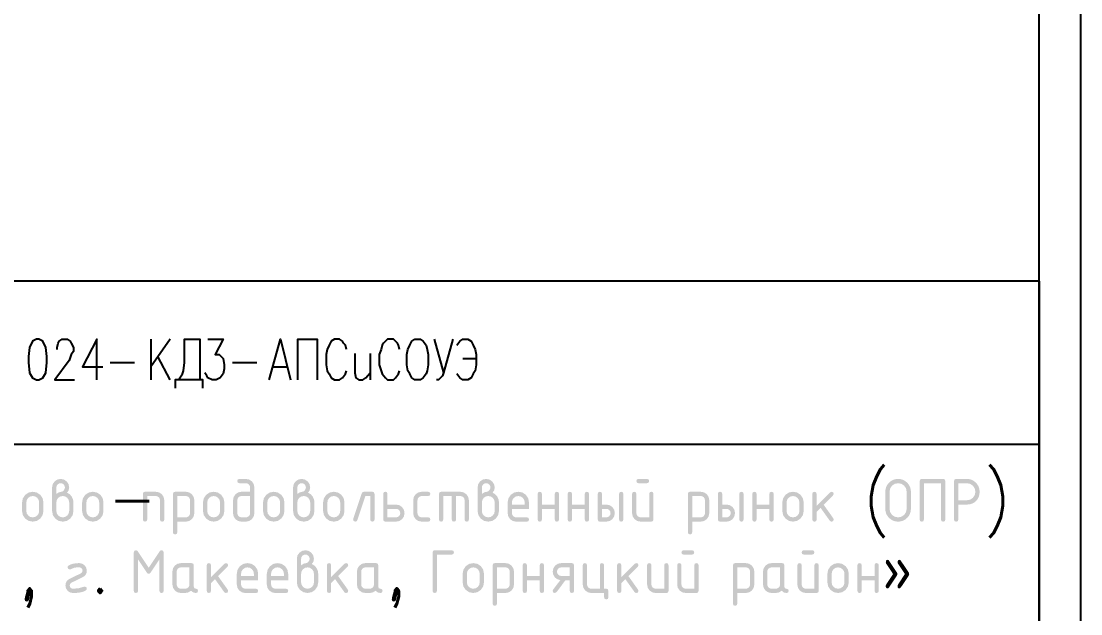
# Model space of a CAD drawing. Header units: millimetres. Extents: x 0 to 420, y 0 to 297.
# Drawn here: x 376.08 to 420.07, y 25.21 to 49.83 of the extents above; entities that cross this region are included whole.
import ezdxf

# ---------------------------------------------------------------- set-up
doc = ezdxf.new("R2010")
doc.units = ezdxf.units.MM
doc.layers.get('0').update_dxf_attribs({"linetype": 'CONTINUOUS'})
doc.styles.get("Standard").update_dxf_attribs({"font": 'STANDARD'})

msp = doc.modelspace()

# ---------------------------------------------------------------- hatches: boundary and pattern name
at = {"true_color": 0x000007}
h = msp.add_hatch(color=0, dxfattribs=at)
h.paths.add_polyline_path([(377.543505, 30.193639), (377.651405, 30.260129), (377.750211, 30.282384), (377.803058, 30.297749), (377.852185, 30.34412), (377.88643, 30.401998), (377.897936, 30.459876), (377.88512, 30.528984), (377.846673, 30.586104), (377.789554, 30.624551), (377.720445, 30.637367), (377.651819, 30.624276), (377.594768, 30.585553), (377.556321, 30.528089), (377.543505, 30.459876)], flags=0)
h.paths.add_polyline_path([(377.986682, 30.246004), (378.096305, 30.179789), (378.18071, 30.083396), (378.234798, 29.966469), (378.252919, 29.839207), (378.252919, 29.484225), (378.220328, 29.313072), (378.122832, 29.170032), (377.979447, 29.073294), (377.809191, 29.041048), (377.638038, 29.073363), (377.494998, 29.170583), (377.39826, 29.313555), (377.366013, 29.484225), (377.366013, 30.459876), (377.391714, 30.597404), (377.469091, 30.711781), (377.583606, 30.788951), (377.720445, 30.814858), (377.857973, 30.788882), (377.97235, 30.71123), (378.04952, 30.596301), (378.075428, 30.459876), (378.053172, 30.339091)], flags=0)
h.paths.add_polyline_path([(378.075428, 29.484225), (378.075428, 29.839207), (378.055997, 29.941251), (377.997706, 30.027172), (377.911717, 30.085738), (377.809191, 30.105444), (377.706251, 30.085738), (377.620675, 30.027172), (377.56266, 29.941251), (377.543505, 29.839207), (377.543505, 29.484225), (377.56266, 29.381285), (377.620675, 29.295709), (377.706251, 29.237694), (377.809191, 29.218539), (377.911717, 29.237969), (377.997706, 29.29626), (378.055997, 29.382181)], flags=0)
h = msp.add_hatch(color=0, dxfattribs=at)
h.paths.add_polyline_path([(385.764178, 30.459876), (385.764178, 29.39603), (385.738202, 29.25802), (385.66055, 29.143574), (385.545621, 29.066679), (385.409195, 29.041048), (385.231704, 29.041048), (385.094176, 29.066748), (384.979799, 29.144125), (384.902904, 29.258709), (384.877273, 29.39603), (384.877273, 29.927953), (384.902973, 30.065206), (384.98035, 30.179307), (385.094865, 30.256477), (385.231704, 30.282384), (385.586687, 30.282384), (385.586687, 30.459876), (385.573871, 30.528984), (385.535424, 30.586104), (385.478304, 30.624551), (385.409195, 30.637367), (385.142958, 30.637367), (385.076744, 30.659416), (385.054764, 30.726113), (385.076744, 30.792603), (385.142958, 30.814858), (385.409195, 30.814858), (385.546724, 30.788882), (385.661101, 30.71123), (385.738271, 30.596301)], flags=0)
h.paths.add_polyline_path([(385.586687, 29.39603), (385.586687, 30.105444), (385.231704, 30.105444), (385.163078, 30.092353), (385.106027, 30.05363), (385.06758, 29.996166), (385.054764, 29.927953), (385.054764, 29.39603), (385.067718, 29.3283), (385.107129, 29.270904), (385.164249, 29.231492), (385.231704, 29.218539), (385.409195, 29.218539), (385.477408, 29.231355), (385.534873, 29.269802), (385.573595, 29.327128)], flags=0)
h = msp.add_hatch(color=0, dxfattribs=at)
h.paths.add_polyline_path([(387.548337, 30.193639), (387.656238, 30.260129), (387.755043, 30.282384), (387.807891, 30.297749), (387.857018, 30.34412), (387.891262, 30.401998), (387.902769, 30.459876), (387.889953, 30.528984), (387.851506, 30.586104), (387.794386, 30.624551), (387.725277, 30.637367), (387.656651, 30.624276), (387.5996, 30.585553), (387.561153, 30.528089), (387.548337, 30.459876)], flags=0)
h.paths.add_polyline_path([(387.991514, 30.246004), (388.101137, 30.179789), (388.185542, 30.083396), (388.23963, 29.966469), (388.257751, 29.839207), (388.257751, 29.484225), (388.225161, 29.313072), (388.127665, 29.170032), (387.98428, 29.073294), (387.814023, 29.041048), (387.642871, 29.073363), (387.49983, 29.170583), (387.403092, 29.313555), (387.370846, 29.484225), (387.370846, 30.459876), (387.396546, 30.597404), (387.473923, 30.711781), (387.588438, 30.788951), (387.725277, 30.814858), (387.862806, 30.788882), (387.977183, 30.71123), (388.054353, 30.596301), (388.08026, 30.459876), (388.058005, 30.339091)], flags=0)
h.paths.add_polyline_path([(388.08026, 29.484225), (388.08026, 29.839207), (388.06083, 29.941251), (388.002539, 30.027172), (387.916549, 30.085738), (387.814023, 30.105444), (387.711084, 30.085738), (387.625507, 30.027172), (387.567492, 29.941251), (387.548337, 29.839207), (387.548337, 29.484225), (387.567492, 29.381285), (387.625507, 29.295709), (387.711084, 29.237694), (387.814023, 29.218539), (387.916549, 29.237969), (388.002539, 29.29626), (388.06083, 29.382181)], flags=0)
h = msp.add_hatch(color=0, dxfattribs=at)
h.paths.add_polyline_path([(395.208749, 30.193639), (395.31665, 30.260129), (395.415455, 30.282384), (395.468303, 30.297749), (395.51743, 30.34412), (395.551674, 30.401998), (395.563181, 30.459876), (395.550365, 30.528984), (395.511918, 30.586104), (395.454798, 30.624551), (395.385689, 30.637367), (395.317063, 30.624276), (395.260012, 30.585553), (395.221565, 30.528089), (395.208749, 30.459876)], flags=0)
h.paths.add_polyline_path([(395.651926, 30.246004), (395.761549, 30.179789), (395.845954, 30.083396), (395.900042, 29.966469), (395.918163, 29.839207), (395.918163, 29.484225), (395.885573, 29.313072), (395.788076, 29.170032), (395.644692, 29.073294), (395.474435, 29.041048), (395.303283, 29.073363), (395.160242, 29.170583), (395.063504, 29.313555), (395.031258, 29.484225), (395.031258, 30.459876), (395.056958, 30.597404), (395.134335, 30.711781), (395.24885, 30.788951), (395.385689, 30.814858), (395.523218, 30.788882), (395.637595, 30.71123), (395.714765, 30.596301), (395.740672, 30.459876), (395.718417, 30.339091)], flags=0)
h.paths.add_polyline_path([(395.740672, 29.484225), (395.740672, 29.839207), (395.721242, 29.941251), (395.662951, 30.027172), (395.576961, 30.085738), (395.474435, 30.105444), (395.371496, 30.085738), (395.285919, 30.027172), (395.227904, 29.941251), (395.208749, 29.839207), (395.208749, 29.484225), (395.227904, 29.381285), (395.285919, 29.295709), (395.371496, 29.237694), (395.474435, 29.218539), (395.576961, 29.237969), (395.662951, 29.29626), (395.721242, 29.382181)], flags=0)
h = msp.add_hatch(color=0, dxfattribs=at)
h.paths.add_polyline_path([(402.331789, 30.193639), (402.331789, 29.129793), (402.309533, 29.063096), (402.243043, 29.041048), (401.799315, 29.041048), (401.661786, 29.066679), (401.547409, 29.143574), (401.470515, 29.25802), (401.444883, 29.39603), (401.444883, 30.193639), (401.466932, 30.260129), (401.533629, 30.282384), (401.600119, 30.260129), (401.622374, 30.193639), (401.622374, 29.39603), (401.635328, 29.3283), (401.67474, 29.270904), (401.73186, 29.231492), (401.799315, 29.218539), (402.154297, 29.218539), (402.154297, 30.193639), (402.176346, 30.260129), (402.243043, 30.282384), (402.309533, 30.260129)], flags=0)
h.paths.add_polyline_path([(402.063898, 30.637367), (401.710569, 30.637367), (401.644354, 30.659416), (401.622374, 30.726113), (401.644354, 30.792603), (401.710569, 30.814858), (402.063898, 30.814858), (402.130388, 30.792603), (402.152644, 30.726113), (402.130388, 30.659416)], flags=0)
h = msp.add_hatch(color=0, dxfattribs=at)
h.paths.add_polyline_path([(412.84374, 29.57297), (412.84374, 30.282384), (412.817833, 30.419913), (412.740662, 30.53429), (412.626285, 30.61146), (412.488757, 30.637367), (412.351022, 30.61146), (412.236852, 30.53429), (412.159957, 30.419913), (412.134326, 30.282384), (412.134326, 29.57297), (412.159957, 29.435442), (412.236852, 29.321065), (412.351022, 29.24417), (412.488757, 29.218539), (412.626285, 29.24417), (412.740662, 29.321065), (412.817833, 29.435442)], flags=0)
h.paths.add_polyline_path([(413.02068, 29.57297), (413.010879, 29.466947), (412.981544, 29.368883), (412.932778, 29.27888), (412.864686, 29.197041), (412.782848, 29.128717), (412.692845, 29.079977), (412.59478, 29.050771), (412.488757, 29.041048), (412.382416, 29.050771), (412.284187, 29.079977), (412.194124, 29.128717), (412.112277, 29.197041), (412.044271, 29.27888), (411.995695, 29.368883), (411.96655, 29.466947), (411.956834, 29.57297), (411.956834, 30.282384), (411.96655, 30.388416), (411.995695, 30.486541), (412.044271, 30.576707), (412.112277, 30.658864), (412.194124, 30.726957), (412.284187, 30.775722), (412.382416, 30.805057), (412.488757, 30.814858), (412.595331, 30.805143), (412.693534, 30.775998), (412.783468, 30.727422), (412.865237, 30.659416), (412.933243, 30.57756), (412.981819, 30.487436), (413.010965, 30.389045), (413.02068, 30.282384)], flags=0)
for points in [[(413.472059, 30.814858), (414.358413, 30.814858), (414.424903, 30.792603), (414.447159, 30.726113), (414.447159, 29.129793), (414.424903, 29.063096), (414.358413, 29.041048), (414.292198, 29.063096), (414.270218, 29.129793), (414.270218, 30.637367), (413.560804, 30.637367), (413.560804, 29.129793), (413.538549, 29.063096), (413.472059, 29.041048), (413.405362, 29.063096), (413.383313, 29.129793), (413.383313, 30.726113), (413.405362, 30.792603)], [(381.136913, 29.129793), (381.136913, 30.193639), (381.158961, 30.260129), (381.225658, 30.282384), (381.668836, 30.282384), (381.805261, 30.256408), (381.92019, 30.178756), (381.997842, 30.06431), (382.023818, 29.927953), (382.023818, 29.129793), (382.001563, 29.063096), (381.935072, 29.041048), (381.868375, 29.063096), (381.846327, 29.129793), (381.846327, 29.927953), (381.833511, 29.996855), (381.795064, 30.054181), (381.737944, 30.092628), (381.668836, 30.105444), (381.314404, 30.105444), (381.314404, 29.129793), (381.292149, 29.063096), (381.225658, 29.041048), (381.158961, 29.063096)], [(390.307596, 30.282384), (390.662579, 30.282384), (390.729069, 30.260129), (390.751325, 30.193639), (390.751325, 29.129793), (390.729069, 29.063096), (390.662579, 29.041048), (390.595882, 29.063096), (390.573833, 29.129793), (390.573833, 30.105444), (390.370986, 30.105444), (390.036398, 29.101681), (390.005324, 29.056068), (389.953165, 29.041048), (389.886468, 29.063441), (389.864419, 29.130896), (389.868278, 29.157905), (390.218851, 30.210175), (390.253095, 30.264263)], [(392.535484, 29.927953), (392.535484, 29.39603), (392.548437, 29.3283), (392.587849, 29.270904), (392.644969, 29.231492), (392.712424, 29.218539), (392.978661, 29.218539), (393.045151, 29.196284), (393.067407, 29.129793), (393.045151, 29.063096), (392.978661, 29.041048), (392.712424, 29.041048), (392.574896, 29.066679), (392.460519, 29.143574), (392.383624, 29.25802), (392.357993, 29.39603), (392.357993, 29.927953), (392.383624, 30.065206), (392.460519, 30.179307), (392.574896, 30.256477), (392.712424, 30.282384), (392.978661, 30.282384), (393.045151, 30.260129), (393.067407, 30.193639), (393.045151, 30.127424), (392.978661, 30.105444), (392.712424, 30.105444), (392.643798, 30.092353), (392.586747, 30.05363), (392.5483, 29.996166)], [(393.516597, 30.282384), (394.314757, 30.282384), (394.451114, 30.256408), (394.56556, 30.178756), (394.643212, 30.06431), (394.669188, 29.927953), (394.669188, 29.129793), (394.646933, 29.063096), (394.580443, 29.041048), (394.513746, 29.063096), (394.491697, 29.129793), (394.491697, 29.927953), (394.478881, 29.996855), (394.440434, 30.054181), (394.383383, 30.092628), (394.314757, 30.105444), (394.137266, 30.105444), (394.137266, 29.129793), (394.11501, 29.063096), (394.04852, 29.041048), (393.981823, 29.063096), (393.959774, 29.129793), (393.959774, 30.105444), (393.605343, 30.105444), (393.605343, 29.129793), (393.583088, 29.063096), (393.516597, 29.041048), (393.4499, 29.063096), (393.427852, 29.129793), (393.427852, 30.193639), (393.4499, 30.260129)], [(397.702322, 29.57297), (397.702322, 29.129793), (397.680067, 29.063096), (397.613577, 29.041048), (397.54688, 29.063096), (397.524831, 29.129793), (397.524831, 30.193639), (397.54688, 30.260129), (397.613577, 30.282384), (397.680067, 30.260129), (397.702322, 30.193639), (397.702322, 29.750462), (398.234245, 29.750462), (398.234245, 30.193639), (398.256294, 30.260129), (398.322991, 30.282384), (398.389481, 30.260129), (398.411737, 30.193639), (398.411737, 29.129793), (398.389481, 29.063096), (398.322991, 29.041048), (398.256294, 29.063096), (398.234245, 29.129793), (398.234245, 29.57297)], [(398.949109, 29.57297), (398.949109, 29.129793), (398.926854, 29.063096), (398.860363, 29.041048), (398.793666, 29.063096), (398.771618, 29.129793), (398.771618, 30.193639), (398.793666, 30.260129), (398.860363, 30.282384), (398.926854, 30.260129), (398.949109, 30.193639), (398.949109, 29.750462), (399.481032, 29.750462), (399.481032, 30.193639), (399.50308, 30.260129), (399.569778, 30.282384), (399.636268, 30.260129), (399.658523, 30.193639), (399.658523, 29.129793), (399.636268, 29.063096), (399.569778, 29.041048), (399.50308, 29.063096), (399.481032, 29.129793), (399.481032, 29.57297)], [(406.612286, 29.57297), (406.612286, 29.129793), (406.59003, 29.063096), (406.52354, 29.041048), (406.456843, 29.063096), (406.434794, 29.129793), (406.434794, 30.193639), (406.456843, 30.260129), (406.52354, 30.282384), (406.59003, 30.260129), (406.612286, 30.193639), (406.612286, 29.750462), (407.144208, 29.750462), (407.144208, 30.193639), (407.166257, 30.260129), (407.232954, 30.282384), (407.299444, 30.260129), (407.3217, 30.193639), (407.3217, 29.129793), (407.299444, 29.063096), (407.232954, 29.041048), (407.166257, 29.063096), (407.144208, 29.129793), (407.144208, 29.57297)], [(409.105859, 29.699199), (409.663137, 30.257028), (409.726527, 30.282384), (409.793018, 30.260129), (409.815273, 30.193639), (409.788263, 30.131903), (409.398554, 29.742193), (409.797634, 29.181056), (409.815273, 29.12814), (409.793018, 29.062683), (409.726527, 29.041048), (409.684221, 29.05028), (409.652664, 29.07853), (409.270672, 29.614863), (409.105859, 29.449498), (409.105859, 29.129793), (409.083603, 29.063096), (409.017113, 29.041048), (408.950416, 29.063096), (408.928367, 29.129793), (408.928367, 30.193639), (408.950416, 30.260129), (409.017113, 30.282384), (409.083603, 30.260129), (409.105859, 30.193639)], [(381.909704, 27.851398), (381.976194, 27.829143), (381.99845, 27.762652), (381.99845, 26.166333), (381.976194, 26.099636), (381.909704, 26.077587), (381.843007, 26.099636), (381.820958, 26.166333), (381.820958, 27.471059), (381.459912, 26.929215), (381.42112, 26.889045), (381.377781, 26.875747), (381.333477, 26.889045), (381.294548, 26.929215), (380.934604, 27.471059), (380.934604, 26.166333), (380.912349, 26.099636), (380.845858, 26.077587), (380.779161, 26.099636), (380.757113, 26.166333), (380.757113, 27.762652), (380.779161, 27.829143), (380.845858, 27.851398), (380.889267, 27.840236), (380.92358, 27.80675), (381.377781, 27.125447), (381.834739, 27.812262), (381.86602, 27.841545)], [(393.340012, 27.673907), (393.340012, 26.166333), (393.317757, 26.099636), (393.251267, 26.077587), (393.18457, 26.099636), (393.162521, 26.166333), (393.162521, 27.762652), (393.18457, 27.829143), (393.251267, 27.851398), (393.960681, 27.851398), (394.027171, 27.829143), (394.049426, 27.762652), (394.027171, 27.695955), (393.960681, 27.673907)], [(378.718822, 26.343824), (378.785312, 26.321569), (378.807567, 26.255079), (378.79489, 26.209603), (378.757407, 26.175704), (378.660582, 26.1327), (378.540504, 26.102047), (378.397274, 26.083694), (378.230996, 26.077587), (378.11152, 26.100049), (378.011061, 26.167987), (377.943124, 26.268446), (377.920662, 26.387921), (377.931729, 26.478665), (377.964966, 26.555766), (378.020423, 26.619225), (378.098153, 26.669041), (378.557316, 26.89063), (378.611886, 26.937414), (378.630076, 27.00859), (378.620223, 27.059439), (378.59094, 27.102848), (378.547532, 27.132131), (378.496682, 27.141984), (378.364666, 27.137092), (378.272337, 27.122691), (378.139495, 27.063711), (378.098153, 27.053238), (378.035866, 27.079697), (378.009408, 27.141984), (378.021052, 27.185392), (378.056261, 27.219705), (378.14213, 27.263113), (378.244225, 27.294119), (378.362444, 27.312723), (378.496682, 27.318924), (378.616158, 27.296186), (378.716617, 27.227974), (378.78483, 27.12779), (378.807567, 27.00859), (378.796319, 26.917932), (378.762643, 26.84102), (378.706643, 26.777751), (378.628423, 26.728021), (378.173119, 26.508638), (378.116826, 26.460268), (378.098153, 26.387921), (378.107731, 26.336658), (378.136738, 26.293664), (378.179733, 26.264656), (378.230996, 26.255079), (378.474013, 26.275405), (378.685198, 26.336658)], [(383.964489, 26.735738), (384.521768, 27.293568), (384.585158, 27.318924), (384.651648, 27.296669), (384.673903, 27.230178), (384.646894, 27.168442), (384.257184, 26.778733), (384.656264, 26.217596), (384.673903, 26.164679), (384.651648, 26.099222), (384.585158, 26.077587), (384.542852, 26.08682), (384.511295, 26.11507), (384.129302, 26.651402), (383.964489, 26.486038), (383.964489, 26.166333), (383.942234, 26.099636), (383.875743, 26.077587), (383.809046, 26.099636), (383.786998, 26.166333), (383.786998, 27.230178), (383.809046, 27.296669), (383.875743, 27.318924), (383.942234, 27.296669), (383.964489, 27.230178)], [(388.951636, 26.735738), (389.508914, 27.293568), (389.572304, 27.318924), (389.638794, 27.296669), (389.66105, 27.230178), (389.63404, 27.168442), (389.244331, 26.778733), (389.643411, 26.217596), (389.66105, 26.164679), (389.638794, 26.099222), (389.572304, 26.077587), (389.529998, 26.08682), (389.498441, 26.11507), (389.116449, 26.651402), (388.951636, 26.486038), (388.951636, 26.166333), (388.92938, 26.099636), (388.86289, 26.077587), (388.796193, 26.099636), (388.774144, 26.166333), (388.774144, 27.230178), (388.796193, 27.296669), (388.86289, 27.318924), (388.92938, 27.296669), (388.951636, 27.230178)], [(397.080372, 26.60951), (397.080372, 26.166333), (397.058117, 26.099636), (396.991627, 26.077587), (396.924929, 26.099636), (396.902881, 26.166333), (396.902881, 27.230178), (396.924929, 27.296669), (396.991627, 27.318924), (397.058117, 27.296669), (397.080372, 27.230178), (397.080372, 26.787001), (397.612295, 26.787001), (397.612295, 27.230178), (397.634344, 27.296669), (397.701041, 27.318924), (397.767531, 27.296669), (397.789786, 27.230178), (397.789786, 26.166333), (397.767531, 26.099636), (397.701041, 26.077587), (397.634344, 26.099636), (397.612295, 26.166333), (397.612295, 26.60951)], [(400.371554, 26.255079), (400.438044, 26.232823), (400.4603, 26.166333), (400.4603, 25.900096), (400.438044, 25.833606), (400.371554, 25.81135), (400.305339, 25.833606), (400.28336, 25.900096), (400.28336, 26.077587), (399.750886, 26.077587), (399.613357, 26.103288), (399.49898, 26.180664), (399.422086, 26.295248), (399.396454, 26.43257), (399.396454, 27.230178), (399.418503, 27.296669), (399.4852, 27.318924), (399.55169, 27.296669), (399.573945, 27.230178), (399.573945, 26.43257), (399.586899, 26.364839), (399.626311, 26.307444), (399.683431, 26.268032), (399.750886, 26.255079), (400.105868, 26.255079), (400.105868, 27.230178), (400.127917, 27.296669), (400.194614, 27.318924), (400.261104, 27.296669), (400.28336, 27.230178), (400.28336, 26.255079)], [(401.000424, 26.735738), (401.557703, 27.293568), (401.621093, 27.318924), (401.687583, 27.296669), (401.709838, 27.230178), (401.682829, 27.168442), (401.293119, 26.778733), (401.692199, 26.217596), (401.709838, 26.164679), (401.687583, 26.099222), (401.621093, 26.077587), (401.578787, 26.08682), (401.54723, 26.11507), (401.165238, 26.651402), (401.000424, 26.486038), (401.000424, 26.166333), (400.978169, 26.099636), (400.911679, 26.077587), (400.844981, 26.099636), (400.822933, 26.166333), (400.822933, 27.230178), (400.844981, 27.296669), (400.911679, 27.318924), (400.978169, 27.296669), (401.000424, 27.230178)], [(402.956625, 27.230178), (402.956625, 26.166333), (402.93437, 26.099636), (402.867879, 26.077587), (402.424151, 26.077587), (402.286623, 26.103219), (402.172246, 26.180113), (402.095351, 26.294559), (402.069719, 26.43257), (402.069719, 27.230178), (402.091768, 27.296669), (402.158465, 27.318924), (402.224955, 27.296669), (402.247211, 27.230178), (402.247211, 26.43257), (402.260164, 26.364839), (402.299576, 26.307444), (402.356696, 26.268032), (402.424151, 26.255079), (402.779134, 26.255079), (402.779134, 27.230178), (402.801182, 27.296669), (402.867879, 27.318924), (402.93437, 27.296669)], [(410.977482, 26.60951), (410.977482, 26.166333), (410.955226, 26.099636), (410.888736, 26.077587), (410.822039, 26.099636), (410.79999, 26.166333), (410.79999, 27.230178), (410.822039, 27.296669), (410.888736, 27.318924), (410.955226, 27.296669), (410.977482, 27.230178), (410.977482, 26.787001), (411.509405, 26.787001), (411.509405, 27.230178), (411.531453, 27.296669), (411.59815, 27.318924), (411.664641, 27.296669), (411.686896, 27.230178), (411.686896, 26.166333), (411.664641, 26.099636), (411.59815, 26.077587), (411.531453, 26.099636), (411.509405, 26.166333), (411.509405, 26.60951)], [(376.403519, 26.255079), (376.469527, 26.233168), (376.491713, 26.167435), (376.486029, 26.139211), (376.468976, 26.066907), (376.440554, 25.950472), (376.400763, 25.789853), (376.370997, 25.739486), (376.314773, 25.722605), (376.248076, 25.74486), (376.226027, 25.81135), (376.231721, 25.857773), (376.248834, 25.935925), (376.27742, 26.04591), (376.317529, 26.18783), (376.348122, 26.238198)], [(391.645378, 26.255079), (391.711386, 26.233168), (391.733572, 26.167435), (391.727888, 26.139211), (391.710834, 26.066907), (391.682412, 25.950472), (391.642622, 25.789853), (391.612856, 25.739486), (391.556632, 25.722605), (391.489935, 25.74486), (391.467886, 25.81135), (391.473579, 25.857773), (391.490693, 25.935925), (391.519279, 26.04591), (391.559388, 26.18783), (391.589981, 26.238198)]]:
    msp.add_hatch(color=0, dxfattribs=at).paths.add_polyline_path(points, flags=0)
h = msp.add_hatch(color=0, dxfattribs=at)
h.paths.add_polyline_path([(414.898537, 30.814858), (415.341715, 30.814858), (415.448289, 30.805143), (415.546491, 30.775998), (415.636425, 30.727422), (415.718195, 30.659416), (415.786201, 30.57756), (415.834777, 30.487436), (415.863922, 30.389045), (415.873637, 30.282384), (415.864353, 30.169644), (415.836568, 30.067962), (415.790387, 29.977442), (415.725912, 29.898187), (415.646425, 29.83348), (415.555931, 29.787324), (415.454378, 29.759669), (415.341715, 29.750462), (414.987283, 29.750462), (414.987283, 29.129793), (414.965028, 29.063096), (414.898537, 29.041048), (414.83184, 29.063096), (414.809792, 29.129793), (414.809792, 30.726113), (414.83184, 30.792603)], flags=0)
h.paths.add_polyline_path([(414.987283, 30.637367), (414.987283, 29.927953), (415.341715, 29.927953), (415.479243, 29.953584), (415.59362, 30.030479), (415.67079, 30.144856), (415.696697, 30.282384), (415.67079, 30.419913), (415.59362, 30.53429), (415.479243, 30.61146), (415.341715, 30.637367)], flags=0)
h = msp.add_hatch(color=0, dxfattribs=at)
h.paths.add_polyline_path([(376.119227, 29.484225), (376.119227, 29.839207), (376.151542, 30.009464), (376.248762, 30.152849), (376.391734, 30.249863), (376.562404, 30.282384), (376.734521, 30.250207), (376.877699, 30.153951), (376.973955, 30.011255), (377.006132, 29.839207), (377.006132, 29.484225), (376.973542, 29.313555), (376.876045, 29.170583), (376.732661, 29.073363), (376.562404, 29.041048), (376.391734, 29.073363), (376.248762, 29.170583), (376.151542, 29.313555)], flags=0)
h.paths.add_polyline_path([(376.828641, 29.484225), (376.828641, 29.839207), (376.808935, 29.941251), (376.750368, 30.027172), (376.664448, 30.085738), (376.562404, 30.105444), (376.460154, 30.085738), (376.37444, 30.027172), (376.316149, 29.941251), (376.296718, 29.839207), (376.296718, 29.484225), (376.315873, 29.381285), (376.373888, 29.295709), (376.459464, 29.237694), (376.562404, 29.218539), (376.664448, 29.237969), (376.750368, 29.29626), (376.808935, 29.382181)], flags=0)
h = msp.add_hatch(color=0, dxfattribs=at)
h.paths.add_polyline_path([(378.6128, 29.484225), (378.6128, 29.839207), (378.645115, 30.009464), (378.742336, 30.152849), (378.885307, 30.249863), (379.055977, 30.282384), (379.228094, 30.250207), (379.371272, 30.153951), (379.467528, 30.011255), (379.499706, 29.839207), (379.499706, 29.484225), (379.467115, 29.313555), (379.369619, 29.170583), (379.226234, 29.073363), (379.055977, 29.041048), (378.885307, 29.073363), (378.742336, 29.170583), (378.645115, 29.313555)], flags=0)
h.paths.add_polyline_path([(379.322214, 29.484225), (379.322214, 29.839207), (379.302508, 29.941251), (379.243942, 30.027172), (379.158021, 30.085738), (379.055977, 30.105444), (378.953727, 30.085738), (378.868013, 30.027172), (378.809722, 29.941251), (378.790291, 29.839207), (378.790291, 29.484225), (378.809446, 29.381285), (378.867462, 29.295709), (378.953038, 29.237694), (379.055977, 29.218539), (379.158021, 29.237969), (379.243942, 29.29626), (379.302508, 29.382181)], flags=0)
h = msp.add_hatch(color=0, dxfattribs=at)
h.paths.add_polyline_path([(382.383699, 30.193639), (382.405748, 30.260129), (382.472445, 30.282384), (382.915622, 30.282384), (383.05315, 30.256477), (383.167528, 30.179307), (383.244698, 30.065206), (383.270605, 29.927953), (383.270605, 29.39603), (383.244698, 29.258709), (383.167528, 29.144125), (383.05315, 29.066748), (382.915622, 29.041048), (382.561191, 29.041048), (382.561191, 28.59787), (382.538935, 28.53138), (382.472445, 28.509125), (382.405748, 28.53138), (382.383699, 28.59787)], flags=0)
h.paths.add_polyline_path([(382.561191, 30.105444), (382.561191, 29.218539), (382.915622, 29.218539), (382.983835, 29.231355), (383.041299, 29.269802), (383.080022, 29.327128), (383.093113, 29.39603), (383.093113, 29.927953), (383.080298, 29.996855), (383.04185, 30.054181), (382.984731, 30.092628), (382.915622, 30.105444)], flags=0)
h = msp.add_hatch(color=0, dxfattribs=at)
h.paths.add_polyline_path([(383.630486, 29.484225), (383.630486, 29.839207), (383.662801, 30.009464), (383.760022, 30.152849), (383.902993, 30.249863), (384.073663, 30.282384), (384.24578, 30.250207), (384.388958, 30.153951), (384.485214, 30.011255), (384.517391, 29.839207), (384.517391, 29.484225), (384.484801, 29.313555), (384.387305, 29.170583), (384.24392, 29.073363), (384.073663, 29.041048), (383.902993, 29.073363), (383.760022, 29.170583), (383.662801, 29.313555)], flags=0)
h.paths.add_polyline_path([(384.3399, 29.484225), (384.3399, 29.839207), (384.320194, 29.941251), (384.261628, 30.027172), (384.175707, 30.085738), (384.073663, 30.105444), (383.971413, 30.085738), (383.885699, 30.027172), (383.827408, 29.941251), (383.807977, 29.839207), (383.807977, 29.484225), (383.827132, 29.381285), (383.885148, 29.295709), (383.970724, 29.237694), (384.073663, 29.218539), (384.175707, 29.237969), (384.261628, 29.29626), (384.320194, 29.382181)], flags=0)
h = msp.add_hatch(color=0, dxfattribs=at)
h.paths.add_polyline_path([(386.124059, 29.484225), (386.124059, 29.839207), (386.156374, 30.009464), (386.253595, 30.152849), (386.396566, 30.249863), (386.567236, 30.282384), (386.739353, 30.250207), (386.882532, 30.153951), (386.978788, 30.011255), (387.010965, 29.839207), (387.010965, 29.484225), (386.978374, 29.313555), (386.880878, 29.170583), (386.737493, 29.073363), (386.567236, 29.041048), (386.396566, 29.073363), (386.253595, 29.170583), (386.156374, 29.313555)], flags=0)
h.paths.add_polyline_path([(386.833473, 29.484225), (386.833473, 29.839207), (386.813767, 29.941251), (386.755201, 30.027172), (386.66928, 30.085738), (386.567236, 30.105444), (386.464986, 30.085738), (386.379272, 30.027172), (386.320981, 29.941251), (386.301551, 29.839207), (386.301551, 29.484225), (386.320705, 29.381285), (386.378721, 29.295709), (386.464297, 29.237694), (386.567236, 29.218539), (386.66928, 29.237969), (386.755201, 29.29626), (386.813767, 29.382181)], flags=0)
h = msp.add_hatch(color=0, dxfattribs=at)
h.paths.add_polyline_path([(388.617633, 29.484225), (388.617633, 29.839207), (388.649948, 30.009464), (388.747168, 30.152849), (388.89014, 30.249863), (389.06081, 30.282384), (389.232927, 30.250207), (389.376105, 30.153951), (389.472361, 30.011255), (389.504538, 29.839207), (389.504538, 29.484225), (389.471947, 29.313555), (389.374451, 29.170583), (389.231066, 29.073363), (389.06081, 29.041048), (388.89014, 29.073363), (388.747168, 29.170583), (388.649948, 29.313555)], flags=0)
h.paths.add_polyline_path([(389.327047, 29.484225), (389.327047, 29.839207), (389.307341, 29.941251), (389.248774, 30.027172), (389.162853, 30.085738), (389.06081, 30.105444), (388.958559, 30.085738), (388.872845, 30.027172), (388.814554, 29.941251), (388.795124, 29.839207), (388.795124, 29.484225), (388.814279, 29.381285), (388.872294, 29.295709), (388.95787, 29.237694), (389.06081, 29.218539), (389.162853, 29.237969), (389.248774, 29.29626), (389.307341, 29.382181)], flags=0)
h = msp.add_hatch(color=0, dxfattribs=at)
h.paths.add_polyline_path([(391.998111, 29.39603), (391.972204, 29.25802), (391.895034, 29.143574), (391.780657, 29.066679), (391.643129, 29.041048), (391.199952, 29.041048), (391.133254, 29.063096), (391.111206, 29.129793), (391.111206, 30.193639), (391.133254, 30.260129), (391.199952, 30.282384), (391.266442, 30.260129), (391.288697, 30.193639), (391.288697, 29.750462), (391.643129, 29.750462), (391.780657, 29.724486), (391.895034, 29.646833), (391.972204, 29.532387)], flags=0)
h.paths.add_polyline_path([(391.82062, 29.39603), (391.807804, 29.464656), (391.769357, 29.521707), (391.712237, 29.560155), (391.643129, 29.57297), (391.288697, 29.57297), (391.288697, 29.218539), (391.643129, 29.218539), (391.711342, 29.231355), (391.768806, 29.269802), (391.807529, 29.327128)], flags=0)
h = msp.add_hatch(color=0, dxfattribs=at)
h.paths.add_polyline_path([(396.721222, 30.105444), (396.618971, 30.085738), (396.533257, 30.027172), (396.474966, 29.941251), (396.455536, 29.839207), (396.455536, 29.750462), (396.987459, 29.750462), (396.987459, 29.839207), (396.967753, 29.941251), (396.909186, 30.027172), (396.823265, 30.085738)], flags=0)
h.paths.add_polyline_path([(396.455536, 29.57297), (396.455536, 29.39603), (396.468489, 29.3283), (396.507901, 29.270904), (396.565021, 29.231492), (396.632476, 29.218539), (397.076204, 29.218539), (397.142695, 29.196284), (397.16495, 29.129793), (397.142695, 29.063096), (397.076204, 29.041048), (396.632476, 29.041048), (396.494948, 29.066679), (396.380571, 29.143574), (396.303676, 29.25802), (396.278045, 29.39603), (396.278045, 29.839207), (396.31036, 30.009464), (396.40758, 30.152849), (396.550552, 30.249863), (396.721222, 30.282384), (396.893339, 30.250207), (397.036517, 30.153951), (397.132773, 30.011255), (397.16495, 29.839207), (397.16495, 29.57297)], flags=0)
h = msp.add_hatch(color=0, dxfattribs=at)
h.paths.add_polyline_path([(400.727819, 29.39603), (400.701911, 29.25802), (400.624741, 29.143574), (400.510364, 29.066679), (400.372836, 29.041048), (400.10715, 29.041048), (400.040453, 29.063096), (400.018404, 29.129793), (400.018404, 30.193639), (400.040453, 30.260129), (400.10715, 30.282384), (400.17364, 30.260129), (400.195896, 30.193639), (400.195896, 29.750462), (400.372836, 29.750462), (400.510364, 29.724554), (400.624741, 29.647384), (400.701911, 29.533283)], flags=0)
h.paths.add_polyline_path([(400.550327, 29.39603), (400.537511, 29.464656), (400.499064, 29.521707), (400.441944, 29.560155), (400.372836, 29.57297), (400.195896, 29.57297), (400.195896, 29.218539), (400.372836, 29.218539), (400.441049, 29.231355), (400.498513, 29.269802), (400.537236, 29.327128)], flags=0)
h.paths.add_polyline_path([(400.90531, 30.193639), (400.92729, 30.260129), (400.993504, 30.282384), (401.059995, 30.260129), (401.08225, 30.193639), (401.08225, 29.129793), (401.059995, 29.063096), (400.993504, 29.041048), (400.92729, 29.063096), (400.90531, 29.129793)], flags=0)
h = msp.add_hatch(color=0, dxfattribs=at)
h.paths.add_polyline_path([(403.761529, 30.193639), (403.783577, 30.260129), (403.850275, 30.282384), (404.293452, 30.282384), (404.43098, 30.256477), (404.545357, 30.179307), (404.622527, 30.065206), (404.648434, 29.927953), (404.648434, 29.39603), (404.622527, 29.258709), (404.545357, 29.144125), (404.43098, 29.066748), (404.293452, 29.041048), (403.93902, 29.041048), (403.93902, 28.59787), (403.916765, 28.53138), (403.850275, 28.509125), (403.783577, 28.53138), (403.761529, 28.59787)], flags=0)
h.paths.add_polyline_path([(403.93902, 30.105444), (403.93902, 29.218539), (404.293452, 29.218539), (404.361664, 29.231355), (404.419129, 29.269802), (404.457852, 29.327128), (404.470943, 29.39603), (404.470943, 29.927953), (404.458127, 29.996855), (404.41968, 30.054181), (404.36256, 30.092628), (404.293452, 30.105444)], flags=0)
h = msp.add_hatch(color=0, dxfattribs=at)
h.paths.add_polyline_path([(405.71773, 29.39603), (405.691822, 29.25802), (405.614652, 29.143574), (405.500275, 29.066679), (405.362747, 29.041048), (405.097061, 29.041048), (405.030364, 29.063096), (405.008315, 29.129793), (405.008315, 30.193639), (405.030364, 30.260129), (405.097061, 30.282384), (405.163551, 30.260129), (405.185807, 30.193639), (405.185807, 29.750462), (405.362747, 29.750462), (405.500275, 29.724554), (405.614652, 29.647384), (405.691822, 29.533283)], flags=0)
h.paths.add_polyline_path([(405.540238, 29.39603), (405.527422, 29.464656), (405.488975, 29.521707), (405.431856, 29.560155), (405.362747, 29.57297), (405.185807, 29.57297), (405.185807, 29.218539), (405.362747, 29.218539), (405.43096, 29.231355), (405.488424, 29.269802), (405.527147, 29.327128)], flags=0)
h.paths.add_polyline_path([(405.895221, 30.193639), (405.917201, 30.260129), (405.983415, 30.282384), (406.049906, 30.260129), (406.072161, 30.193639), (406.072161, 29.129793), (406.049906, 29.063096), (405.983415, 29.041048), (405.917201, 29.063096), (405.895221, 29.129793)], flags=0)
h = msp.add_hatch(color=0, dxfattribs=at)
h.paths.add_polyline_path([(407.681581, 29.484225), (407.681581, 29.839207), (407.713896, 30.009464), (407.811116, 30.152849), (407.954088, 30.249863), (408.124758, 30.282384), (408.296875, 30.250207), (408.440053, 30.153951), (408.536309, 30.011255), (408.568486, 29.839207), (408.568486, 29.484225), (408.535896, 29.313555), (408.438399, 29.170583), (408.295015, 29.073363), (408.124758, 29.041048), (407.954088, 29.073363), (407.811116, 29.170583), (407.713896, 29.313555)], flags=0)
h.paths.add_polyline_path([(408.390995, 29.484225), (408.390995, 29.839207), (408.371289, 29.941251), (408.312722, 30.027172), (408.226802, 30.085738), (408.124758, 30.105444), (408.022508, 30.085738), (407.936794, 30.027172), (407.878503, 29.941251), (407.859072, 29.839207), (407.859072, 29.484225), (407.878227, 29.381285), (407.936242, 29.295709), (408.021818, 29.237694), (408.124758, 29.218539), (408.226802, 29.237969), (408.312722, 29.29626), (408.371289, 29.382181)], flags=0)
h = msp.add_hatch(color=0, dxfattribs=at)
h.paths.add_polyline_path([(387.704849, 27.230178), (387.812749, 27.296669), (387.911555, 27.318924), (387.964403, 27.334289), (388.01353, 27.38066), (388.047774, 27.438538), (388.05928, 27.496415), (388.046465, 27.565524), (388.008017, 27.622644), (387.950898, 27.661091), (387.881789, 27.673907), (387.813163, 27.660815), (387.756112, 27.622092), (387.717665, 27.564628), (387.704849, 27.496415)], flags=0)
h.paths.add_polyline_path([(388.148026, 27.282544), (388.257649, 27.216329), (388.342054, 27.119935), (388.396142, 27.003009), (388.414263, 26.875747), (388.414263, 26.520764), (388.381672, 26.349612), (388.284176, 26.206572), (388.140791, 26.109833), (387.970535, 26.077587), (387.799382, 26.109902), (387.656342, 26.207123), (387.559604, 26.350094), (387.527358, 26.520764), (387.527358, 27.496415), (387.553058, 27.633944), (387.630435, 27.748321), (387.74495, 27.825491), (387.881789, 27.851398), (388.019317, 27.825422), (388.133695, 27.74777), (388.210865, 27.632841), (388.236772, 27.496415), (388.214516, 27.37563)], flags=0)
h.paths.add_polyline_path([(388.236772, 26.520764), (388.236772, 26.875747), (388.217341, 26.977791), (388.15905, 27.063711), (388.073061, 27.122278), (387.970535, 27.141984), (387.867595, 27.122278), (387.782019, 27.063711), (387.724004, 26.977791), (387.704849, 26.875747), (387.704849, 26.520764), (387.724004, 26.417825), (387.782019, 26.332249), (387.867595, 26.274233), (387.970535, 26.255079), (388.073061, 26.274509), (388.15905, 26.3328), (388.217341, 26.418721)], flags=0)
h = msp.add_hatch(color=0, dxfattribs=at)
h.paths.add_polyline_path([(404.203412, 27.230178), (404.203412, 26.166333), (404.181156, 26.099636), (404.114666, 26.077587), (403.670938, 26.077587), (403.533409, 26.103219), (403.419032, 26.180113), (403.342138, 26.294559), (403.316506, 26.43257), (403.316506, 27.230178), (403.338555, 27.296669), (403.405252, 27.318924), (403.471742, 27.296669), (403.493997, 27.230178), (403.493997, 26.43257), (403.506951, 26.364839), (403.546363, 26.307444), (403.603483, 26.268032), (403.670938, 26.255079), (404.02592, 26.255079), (404.02592, 27.230178), (404.047969, 27.296669), (404.114666, 27.318924), (404.181156, 27.296669)], flags=0)
h.paths.add_polyline_path([(403.935521, 27.673907), (403.582192, 27.673907), (403.515977, 27.695955), (403.493997, 27.762652), (403.515977, 27.829143), (403.582192, 27.851398), (403.935521, 27.851398), (404.002011, 27.829143), (404.024267, 27.762652), (404.002011, 27.695955)], flags=0)
h = msp.add_hatch(color=0, dxfattribs=at)
h.paths.add_polyline_path([(409.193323, 27.230178), (409.193323, 26.166333), (409.171067, 26.099636), (409.104577, 26.077587), (408.660849, 26.077587), (408.52332, 26.103219), (408.408943, 26.180113), (408.332049, 26.294559), (408.306417, 26.43257), (408.306417, 27.230178), (408.328466, 27.296669), (408.395163, 27.318924), (408.461653, 27.296669), (408.483908, 27.230178), (408.483908, 26.43257), (408.496862, 26.364839), (408.536274, 26.307444), (408.593394, 26.268032), (408.660849, 26.255079), (409.015831, 26.255079), (409.015831, 27.230178), (409.03788, 27.296669), (409.104577, 27.318924), (409.171067, 27.296669)], flags=0)
h.paths.add_polyline_path([(408.925432, 27.673907), (408.572103, 27.673907), (408.505888, 27.695955), (408.483908, 27.762652), (408.505888, 27.829143), (408.572103, 27.851398), (408.925432, 27.851398), (408.991922, 27.829143), (409.014178, 27.762652), (408.991922, 27.695955)], flags=0)
h = msp.add_hatch(color=0, dxfattribs=at)
h.paths.add_polyline_path([(383.069933, 27.141984), (382.71495, 27.141984), (382.646324, 27.128893), (382.589273, 27.09017), (382.550826, 27.032706), (382.53801, 26.964493), (382.53801, 26.43257), (382.550964, 26.364839), (382.590376, 26.307444), (382.647496, 26.268032), (382.71495, 26.255079), (382.892442, 26.255079), (382.960655, 26.267894), (383.018119, 26.306342), (383.056842, 26.363668), (383.069933, 26.43257)], flags=0)
h.paths.add_polyline_path([(383.424365, 26.166333), (383.402109, 26.099636), (383.335619, 26.077587), (383.223033, 26.101152), (383.132772, 26.171845), (383.023562, 26.101152), (382.892442, 26.077587), (382.71495, 26.077587), (382.577422, 26.103219), (382.463045, 26.180113), (382.386151, 26.294559), (382.360519, 26.43257), (382.360519, 26.964493), (382.386151, 27.101745), (382.463045, 27.215847), (382.577422, 27.293017), (382.71495, 27.318924), (383.158679, 27.318924), (383.225169, 27.296669), (383.247424, 27.230178), (383.247424, 26.343824), (383.269404, 26.277127), (383.335619, 26.255079), (383.402109, 26.232823)], flags=0)
h = msp.add_hatch(color=0, dxfattribs=at)
h.paths.add_polyline_path([(385.476962, 27.141984), (385.374711, 27.122278), (385.288997, 27.063711), (385.230706, 26.977791), (385.211276, 26.875747), (385.211276, 26.787001), (385.743198, 26.787001), (385.743198, 26.875747), (385.723493, 26.977791), (385.664926, 27.063711), (385.579005, 27.122278)], flags=0)
h.paths.add_polyline_path([(385.211276, 26.60951), (385.211276, 26.43257), (385.224229, 26.364839), (385.263641, 26.307444), (385.320761, 26.268032), (385.388216, 26.255079), (385.831944, 26.255079), (385.898435, 26.232823), (385.92069, 26.166333), (385.898435, 26.099636), (385.831944, 26.077587), (385.388216, 26.077587), (385.250688, 26.103219), (385.13631, 26.180113), (385.059416, 26.294559), (385.033784, 26.43257), (385.033784, 26.875747), (385.066099, 27.046004), (385.16332, 27.189388), (385.306291, 27.286402), (385.476962, 27.318924), (385.649078, 27.286747), (385.792257, 27.190491), (385.888513, 27.047795), (385.92069, 26.875747), (385.92069, 26.60951)], flags=0)
h = msp.add_hatch(color=0, dxfattribs=at)
h.paths.add_polyline_path([(386.723748, 27.141984), (386.621498, 27.122278), (386.535784, 27.063711), (386.477493, 26.977791), (386.458062, 26.875747), (386.458062, 26.787001), (386.989985, 26.787001), (386.989985, 26.875747), (386.970279, 26.977791), (386.911713, 27.063711), (386.825792, 27.122278)], flags=0)
h.paths.add_polyline_path([(386.458062, 26.60951), (386.458062, 26.43257), (386.471016, 26.364839), (386.510428, 26.307444), (386.567548, 26.268032), (386.635002, 26.255079), (387.078731, 26.255079), (387.145221, 26.232823), (387.167476, 26.166333), (387.145221, 26.099636), (387.078731, 26.077587), (386.635002, 26.077587), (386.497474, 26.103219), (386.383097, 26.180113), (386.306203, 26.294559), (386.280571, 26.43257), (386.280571, 26.875747), (386.312886, 27.046004), (386.410107, 27.189388), (386.553078, 27.286402), (386.723748, 27.318924), (386.895865, 27.286747), (387.039043, 27.190491), (387.135299, 27.047795), (387.167476, 26.875747), (387.167476, 26.60951)], flags=0)
h = msp.add_hatch(color=0, dxfattribs=at)
h.paths.add_polyline_path([(390.730345, 27.141984), (390.375362, 27.141984), (390.306736, 27.128893), (390.249685, 27.09017), (390.211238, 27.032706), (390.198422, 26.964493), (390.198422, 26.43257), (390.211376, 26.364839), (390.250788, 26.307444), (390.307907, 26.268032), (390.375362, 26.255079), (390.552854, 26.255079), (390.621067, 26.267894), (390.678531, 26.306342), (390.717254, 26.363668), (390.730345, 26.43257)], flags=0)
h.paths.add_polyline_path([(391.084776, 26.166333), (391.062521, 26.099636), (390.996031, 26.077587), (390.883445, 26.101152), (390.793184, 26.171845), (390.683974, 26.101152), (390.552854, 26.077587), (390.375362, 26.077587), (390.237834, 26.103219), (390.123457, 26.180113), (390.046563, 26.294559), (390.020931, 26.43257), (390.020931, 26.964493), (390.046563, 27.101745), (390.123457, 27.215847), (390.237834, 27.293017), (390.375362, 27.318924), (390.819091, 27.318924), (390.885581, 27.296669), (390.907836, 27.230178), (390.907836, 26.343824), (390.929816, 26.277127), (390.996031, 26.255079), (391.062521, 26.232823)], flags=0)
h = msp.add_hatch(color=0, dxfattribs=at)
h.paths.add_polyline_path([(394.409308, 26.520764), (394.409308, 26.875747), (394.441623, 27.046004), (394.538843, 27.189388), (394.681815, 27.286402), (394.852485, 27.318924), (395.024602, 27.286747), (395.16778, 27.190491), (395.264036, 27.047795), (395.296213, 26.875747), (395.296213, 26.520764), (395.263622, 26.350094), (395.166126, 26.207123), (395.022741, 26.109902), (394.852485, 26.077587), (394.681815, 26.109902), (394.538843, 26.207123), (394.441623, 26.350094)], flags=0)
h.paths.add_polyline_path([(395.118722, 26.520764), (395.118722, 26.875747), (395.099016, 26.977791), (395.040449, 27.063711), (394.954528, 27.122278), (394.852485, 27.141984), (394.750234, 27.122278), (394.66452, 27.063711), (394.606229, 26.977791), (394.586799, 26.875747), (394.586799, 26.520764), (394.605954, 26.417825), (394.663969, 26.332249), (394.749545, 26.274233), (394.852485, 26.255079), (394.954528, 26.274509), (395.040449, 26.3328), (395.099016, 26.418721)], flags=0)
h = msp.add_hatch(color=0, dxfattribs=at)
h.paths.add_polyline_path([(395.656094, 27.230178), (395.678143, 27.296669), (395.74484, 27.318924), (396.188017, 27.318924), (396.325545, 27.293017), (396.439922, 27.215847), (396.517092, 27.101745), (396.543, 26.964493), (396.543, 26.43257), (396.517092, 26.295248), (396.439922, 26.180664), (396.325545, 26.103288), (396.188017, 26.077587), (395.833586, 26.077587), (395.833586, 25.63441), (395.81133, 25.56792), (395.74484, 25.545664), (395.678143, 25.56792), (395.656094, 25.63441)], flags=0)
h.paths.add_polyline_path([(395.833586, 27.141984), (395.833586, 26.255079), (396.188017, 26.255079), (396.25623, 26.267894), (396.313694, 26.306342), (396.352417, 26.363668), (396.365508, 26.43257), (396.365508, 26.964493), (396.352693, 27.033395), (396.314245, 27.090721), (396.257126, 27.129168), (396.188017, 27.141984)], flags=0)
h = msp.add_hatch(color=0, dxfattribs=at)
h.paths.add_polyline_path([(398.465514, 26.612266), (398.34025, 26.648991), (398.238964, 26.72747), (398.171992, 26.836473), (398.149667, 26.964493), (398.175299, 27.101745), (398.252194, 27.215847), (398.366571, 27.293017), (398.504099, 27.318924), (398.947827, 27.318924), (399.014318, 27.296669), (399.036573, 27.230178), (399.036573, 26.166333), (399.014318, 26.099636), (398.947827, 26.077587), (398.88113, 26.099636), (398.859082, 26.166333), (398.859082, 26.60951), (398.678834, 26.60951), (398.30952, 26.113967), (398.238413, 26.077587), (398.171716, 26.099636), (398.149667, 26.166333), (398.166755, 26.219801)], flags=0)
h.paths.add_polyline_path([(398.327159, 26.964493), (398.340112, 26.896762), (398.379524, 26.839367), (398.436644, 26.799955), (398.504099, 26.787001), (398.859082, 26.787001), (398.859082, 27.141984), (398.504099, 27.141984), (398.435473, 27.128893), (398.378422, 27.09017), (398.339975, 27.032706)], flags=0)
h = msp.add_hatch(color=0, dxfattribs=at)
h.paths.add_polyline_path([(405.633152, 27.230178), (405.6552, 27.296669), (405.721897, 27.318924), (406.165075, 27.318924), (406.302603, 27.293017), (406.41698, 27.215847), (406.49415, 27.101745), (406.520057, 26.964493), (406.520057, 26.43257), (406.49415, 26.295248), (406.41698, 26.180664), (406.302603, 26.103288), (406.165075, 26.077587), (405.810643, 26.077587), (405.810643, 25.63441), (405.788388, 25.56792), (405.721897, 25.545664), (405.6552, 25.56792), (405.633152, 25.63441)], flags=0)
h.paths.add_polyline_path([(405.810643, 27.141984), (405.810643, 26.255079), (406.165075, 26.255079), (406.233287, 26.267894), (406.290752, 26.306342), (406.329475, 26.363668), (406.342566, 26.43257), (406.342566, 26.964493), (406.32975, 27.033395), (406.291303, 27.090721), (406.234183, 27.129168), (406.165075, 27.141984)], flags=0)
h = msp.add_hatch(color=0, dxfattribs=at)
h.paths.add_polyline_path([(407.589353, 27.141984), (407.23437, 27.141984), (407.165744, 27.128893), (407.108693, 27.09017), (407.070246, 27.032706), (407.05743, 26.964493), (407.05743, 26.43257), (407.070383, 26.364839), (407.109795, 26.307444), (407.166915, 26.268032), (407.23437, 26.255079), (407.411861, 26.255079), (407.480074, 26.267894), (407.537538, 26.306342), (407.576261, 26.363668), (407.589353, 26.43257)], flags=0)
h.paths.add_polyline_path([(407.943784, 26.166333), (407.921529, 26.099636), (407.855038, 26.077587), (407.742453, 26.101152), (407.652191, 26.171845), (407.542982, 26.101152), (407.411861, 26.077587), (407.23437, 26.077587), (407.096842, 26.103219), (406.982464, 26.180113), (406.90557, 26.294559), (406.879938, 26.43257), (406.879938, 26.964493), (406.90557, 27.101745), (406.982464, 27.215847), (407.096842, 27.293017), (407.23437, 27.318924), (407.678098, 27.318924), (407.744589, 27.296669), (407.766844, 27.230178), (407.766844, 26.343824), (407.788824, 26.277127), (407.855038, 26.255079), (407.921529, 26.232823)], flags=0)
h = msp.add_hatch(color=0, dxfattribs=at)
h.paths.add_polyline_path([(409.553204, 26.520764), (409.553204, 26.875747), (409.585519, 27.046004), (409.682739, 27.189388), (409.825711, 27.286402), (409.996381, 27.318924), (410.168498, 27.286747), (410.311676, 27.190491), (410.407932, 27.047795), (410.440109, 26.875747), (410.440109, 26.520764), (410.407519, 26.350094), (410.310022, 26.207123), (410.166638, 26.109902), (409.996381, 26.077587), (409.825711, 26.109902), (409.682739, 26.207123), (409.585519, 26.350094)], flags=0)
h.paths.add_polyline_path([(410.262618, 26.520764), (410.262618, 26.875747), (410.242912, 26.977791), (410.184345, 27.063711), (410.098425, 27.122278), (409.996381, 27.141984), (409.89413, 27.122278), (409.808416, 27.063711), (409.750125, 26.977791), (409.730695, 26.875747), (409.730695, 26.520764), (409.74985, 26.417825), (409.807865, 26.332249), (409.893441, 26.274233), (409.996381, 26.255079), (410.098425, 26.274509), (410.184345, 26.3328), (410.242912, 26.418721)], flags=0)

# ---------------------------------------------------------------- linework, layer by layer
at = {"color": 0, "true_color": 0x000007}
for points in [[(0.211668, 0), (420.073667, 0), (420.073667, 296.925999), (0.211668, 296.925999)], [(7.239002, 1.735667), (418.338, 1.735667), (418.338, 295.190332), (7.239002, 295.190332)], [(376.724333, 36.618333), (376.555, 36.533667), (376.428, 36.279667), (376.385667, 35.898667), (376.385667, 35.644667), (376.428, 35.221333), (376.555, 35.009667), (376.724333, 34.925), (376.809, 34.925), (376.978333, 35.009667), (377.105333, 35.221333), (377.147667, 35.644667), (377.147667, 35.898667), (377.105333, 36.279667), (376.978333, 36.533667), (376.809, 36.618333)], [(392.43, 36.618333), (392.641667, 36.618333), (392.768667, 36.533667), (392.895667, 36.364333), (392.938, 36.195), (392.980333, 35.983333), (392.980333, 35.56), (392.938, 35.306), (392.895667, 35.179), (392.768667, 35.009667), (392.641667, 34.925), (392.43, 34.925), (392.303, 35.009667), (392.218333, 35.179), (392.133667, 35.306), (392.091333, 35.56), (392.091333, 35.983333), (392.133667, 36.195), (392.218333, 36.364333), (392.303, 36.533667)]]:
    msp.add_lwpolyline(points, close=True, dxfattribs=at)
for points in [[(418.338, 39.031333), (292.862, 39.031333)], [(418.338, 39.031333), (418.338, 1.735667)], [(377.571, 36.195), (377.571, 36.279667), (377.613333, 36.449), (377.655667, 36.533667), (377.782667, 36.618333), (377.994333, 36.618333), (378.121333, 36.533667), (378.163667, 36.449), (378.248333, 36.279667), (378.248333, 36.110333), (378.163667, 35.983333), (378.079, 35.729333), (377.486333, 34.925), (378.290667, 34.925)], [(379.222, 34.925), (379.222, 36.618333), (378.629333, 35.475333), (379.476, 35.475333)], [(382.27, 36.618333), (381.465667, 35.475333)], [(381.465667, 36.618333), (381.465667, 34.925)], [(382.608667, 34.925), (382.778, 35.179), (382.820333, 35.306), (382.862667, 35.644667), (382.862667, 36.618333), (383.497667, 36.618333), (383.497667, 34.925)], [(383.836333, 36.618333), (384.471333, 36.618333), (384.132667, 35.983333), (384.302, 35.983333), (384.386667, 35.898667), (384.471333, 35.814), (384.513667, 35.56), (384.513667, 35.390667), (384.471333, 35.179), (384.344333, 35.009667), (384.175, 34.925), (384.005667, 34.925), (383.836333, 35.009667), (383.794, 35.094333), (383.709333, 35.221333)], [(386.376333, 34.925), (386.842, 36.618333), (387.265333, 34.925)], [(387.561667, 34.925), (387.561667, 36.618333), (388.366, 36.618333), (388.366, 34.925)], [(389.593667, 36.195), (389.551333, 36.364333), (389.466667, 36.449), (389.424333, 36.533667), (389.297333, 36.618333), (389.085667, 36.618333), (388.958667, 36.533667), (388.916333, 36.449), (388.874, 36.364333), (388.789333, 36.195), (388.747, 35.983333), (388.747, 35.56), (388.789333, 35.306), (388.874, 35.179), (388.958667, 35.009667), (389.085667, 34.925), (389.297333, 34.925), (389.424333, 35.009667), (389.551333, 35.179), (389.593667, 35.306)], [(391.795, 36.195), (391.752667, 36.364333), (391.710333, 36.449), (391.625667, 36.533667), (391.541, 36.618333), (391.287, 36.618333), (391.202333, 36.533667), (391.117667, 36.449), (391.075333, 36.364333), (391.033, 36.195), (390.948333, 35.983333), (390.948333, 35.56), (391.033, 35.306), (391.075333, 35.179), (391.202333, 35.009667), (391.287, 34.925), (391.541, 34.925), (391.625667, 35.009667), (391.752667, 35.179), (391.795, 35.306)], [(393.234333, 36.618333), (393.615333, 35.221333)], [(393.996333, 36.618333), (393.615333, 35.221333), (393.573, 35.094333), (393.488333, 35.009667), (393.403667, 34.925), (393.319, 34.925)], [(394.165667, 36.364333), (394.292667, 36.533667), (394.419667, 36.618333), (394.631333, 36.618333), (394.758333, 36.533667), (394.843, 36.364333), (394.927667, 36.195), (394.97, 35.983333), (394.97, 35.56), (394.927667, 35.306), (394.843, 35.179), (394.758333, 35.009667), (394.631333, 34.925), (394.419667, 34.925), (394.292667, 35.009667), (394.165667, 35.179)], [(379.772333, 35.644667), (380.788333, 35.644667)], [(382.27, 34.925), (381.762, 35.898667)], [(384.852333, 35.644667), (385.868333, 35.644667)], [(389.932333, 36.025667), (389.932333, 35.221333), (389.974667, 35.009667), (390.101667, 34.925), (390.271, 34.925), (390.398, 35.009667), (390.567333, 35.221333)], [(390.567333, 36.025667), (390.567333, 34.925)], [(394.419667, 35.814), (394.97, 35.814)], [(386.545667, 35.475333), (387.096, 35.475333)], [(383.624667, 34.586333), (383.624667, 34.925), (382.481667, 34.925), (382.481667, 34.586333)], [(336.973333, 32.258), (418.338, 32.258)]]:
    msp.add_lwpolyline(points, dxfattribs=at)

# ---------------------------------------------------------------- texts
at = {"color": 0, "true_color": 0x000007, "char_height": 1.984469, "attachment_point": 1}
for s, insert, width in [('(', (411.059629, 31.025521), 0.22049634), (')', (416.05519, 31.025521), 0.22049634), ('-', (379.689348, 31.025521), 0.8819862), ('»', (411.866471, 28.06205), 1.1024828), (', ', (376.048537, 28.06205), 0.11024828), (', ', (391.290397, 28.06205), 0.11024828)]:
    msp.add_mtext(s, dxfattribs=dict(at, insert=insert, width=width))
at = {"color": 0, "true_color": 0x000007, "insert": (378.970908, 28.06205), "char_height": 1.984469, "attachment_point": 1}
msp.add_mtext('. ', dxfattribs=at)

doc.saveas('drawing.dxf')
